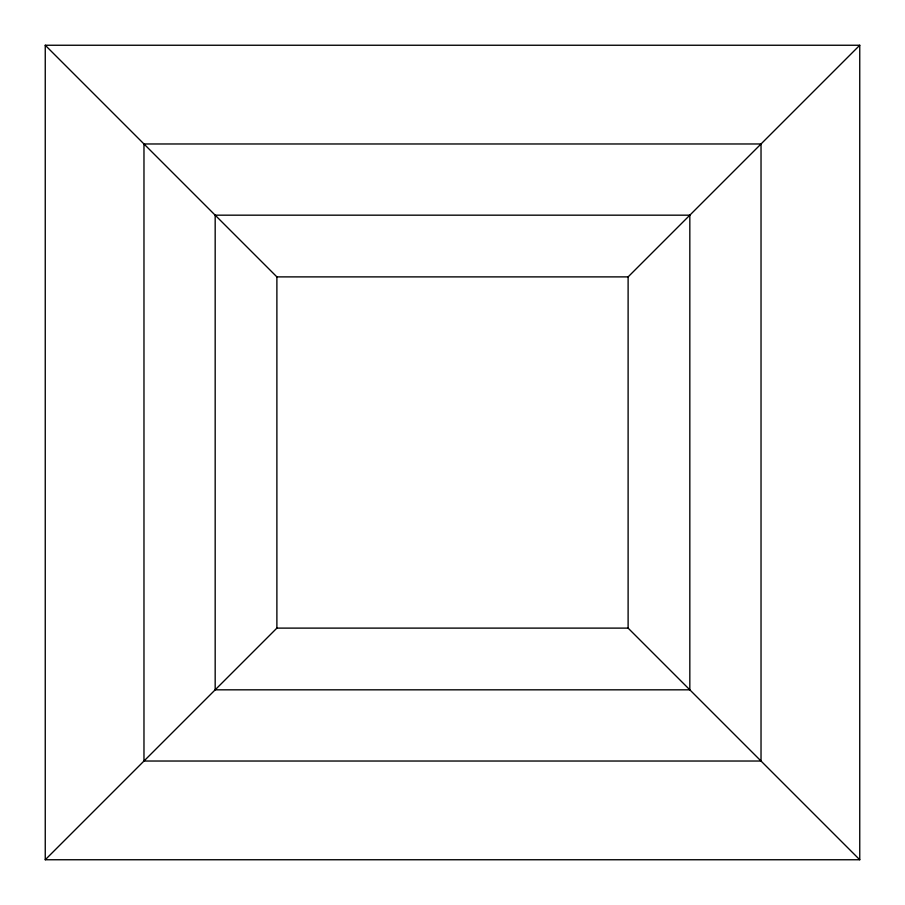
<?xml version="1.0" encoding="UTF-8"?>
<svg xmlns="http://www.w3.org/2000/svg" width="905" height="905" viewBox="0 0 905 905"><rect width="100%" height="100%" fill="white"/><g stroke="black" fill="none" stroke-linecap="round" stroke-linejoin="round"><path stroke-width="1.36" d="M45.25 859.75L276.885 628.115L628.115 628.115L859.75 859.75L45.25 859.75L45.25 45.25L859.75 45.25L859.75 859.75M45.25 45.25L276.885 276.885L628.115 276.885L859.75 45.25M628.115 276.885L628.115 628.115M276.885 276.885L276.885 628.115M761.026 143.974L143.974 143.974L143.974 761.026L761.026 761.026L761.026 143.974M689.825 215.175L215.175 215.175L215.175 689.825L689.825 689.825L689.825 215.175"/></g></svg>
